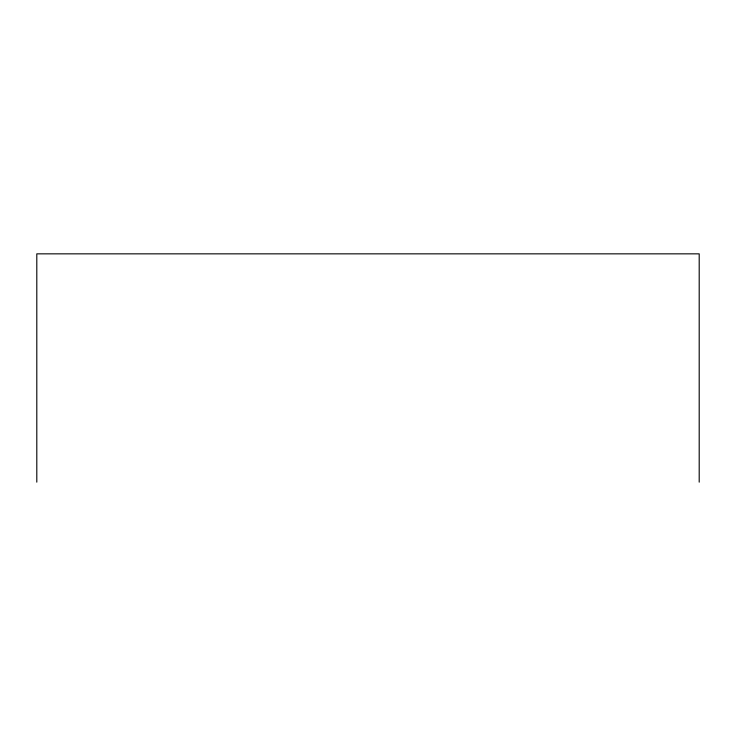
<?xml version="1.0" encoding="UTF-8"?>
<svg xmlns="http://www.w3.org/2000/svg" width="736" height="736" viewBox="0 0 736 736"><rect width="100%" height="100%" fill="white"/><g stroke="black" fill="none" stroke-linecap="round" stroke-linejoin="round"><path stroke-width="1.1" d="M699.2 482.154L699.2 253.846L36.8 253.846L36.8 482.154"/></g></svg>
